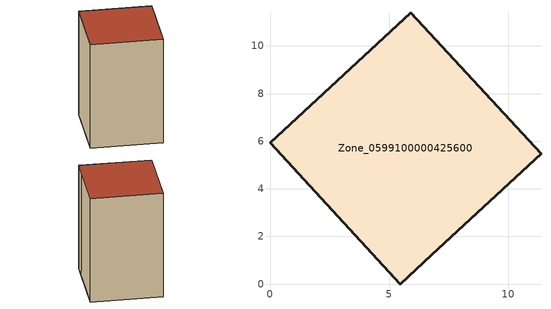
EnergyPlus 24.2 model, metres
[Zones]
Zone_0599100000425600
 floor ground (C_G): 0,5.94 5.91,11.38 11.38,5.47 6.78,1.23 5.47,0 z0
 wall outside (C_F): 5.91,11.38 0,5.94 5.47,0 6.78,1.23 11.38,5.47 5.91,11.38 z0:12.68
 roof outside (C_R): 11.38,5.47 5.91,11.38 0,5.94 5.47,0 6.78,1.23 z12.68
[BUILDING]
Pand.0599100000425600: North Axis=0; Terrain=City; Loads Convergence Tolerance Value=0.04; Temperature Convergence Tolerance Value=0.4; Solar Distribution=FullExterior; Maximum Number of Warmup Days=25; Minimum Number of Warmup Days=1
[Site:Location]
Rotterdam.The.Hague.AP_ZH_NLD Design_Conditions: Latitude=51.96; Longitude=4.45; Time Zone=1; Elevation=-4.5
[SITE:GROUNDTEMPERATURE:BUILDINGSURFACE]
18, 18, 18, 18, 18, 18, 18, 18, 18, 18, 18, 18
[MATERIAL] Thermal Absorptance=0.9; Solar Absorptance=0.7; Visible Absorptance=0.7
Name | Roughness | Thickness | Conductivity | Density | Specific Heat
G.TC.2006-2014 | MediumSmooth | 0.15 | 0.06 | 540 | 1210
F.TC.2006-2014 | Rough | 0.3 | 0.12 | 1920 | 840
R.TC.2006-2014 | MediumRough | 0.2 | 0.08 | 1500 | 1000
[CONSTRUCTION]
C_G: G.TC.2006-2014
C_F: F.TC.2006-2014
C_R: R.TC.2006-2014
[ZONE]
Zone_0599100000425600: Type=1; Multiplier=1; Ceiling Height=Autocalculate; Volume=Autocalculate; Floor Area=autocalculate; Part of Total Floor Area=Yes
[ZONEINFILTRATION:DESIGNFLOWRATE]
Infil_Zone_0599100000425600: Zone or ZoneList or Space or SpaceList=Zone_0599100000425600; Schedule=AlwaysOn; Design Flow Rate Calculation Method=Flow/Area; Flow Rate per Floor Area=0.0015; Constant Term Coefficient=1; Temperature Term Coefficient=0; Velocity Term Coefficient=0; Velocity Squared Term Coefficient=0
[HVACTEMPLATE:ZONE:IDEALLOADSAIRSYSTEM]
Zone_0599100000425600: Maximum Heating Supply Air Temperature=50; Minimum Cooling Supply Air Temperature=13; Maximum Heating Supply Air Humidity Ratio=0.0156; Minimum Cooling Supply Air Humidity Ratio=0.0077; Heating Limit=NoLimit; Cooling Limit=NoLimit; Dehumidification Control Type=ConstantSensibleHeatRatio; Cooling Sensible Heat Ratio=0.7; Dehumidification Setpoint=60; Humidification Control Type=None; Humidification Setpoint=30; Outdoor Air Method=None; Outdoor Air Flow Rate per Person=0.00944; Outdoor Air Flow Rate per Zone Floor Area=0; Outdoor Air Flow Rate per Zone=0; Demand Controlled Ventilation Type=None; Outdoor Air Economizer Type=NoEconomizer; Heat Recovery Type=None; Sensible Heat Recovery Effectiveness=0.7; Latent Heat Recovery Effectiveness=0.65
[ZONECONTROL:THERMOSTAT]
ThermostatControl_Zone_0599100000425600: Zone or ZoneList=Zone_0599100000425600; Control Type Schedule=DualSetpointControlType; Control 1=Thermostat_Zone_0599100000425600; Temperature Difference Between Cutout And Setpoint=0
[THERMOSTATSETPOINT:DUALSETPOINT]
Thermostat_Zone_0599100000425600: Heating Setpoint Temperature Schedule=HeatingSetpoint_Zone_0599100000425600; Cooling Setpoint Temperature Schedule=CoolingSetpoint_Zone_0599100000425600
[SCHEDULE:COMPACT]
HeatingSetpoint_Zone_0599100000425600: Through: 12/31, For: AllDays, Until: 24:00, 21
CoolingSetpoint_Zone_0599100000425600: Through: 12/31, For: AllDays, Until: 24:00, 24
DualSetpointControlType: Through: 12/31, For: AllDays, Until: 24:00, 4
AlwaysOn: Through: 12/31, For: AllDays, Until: 24:00, 1
